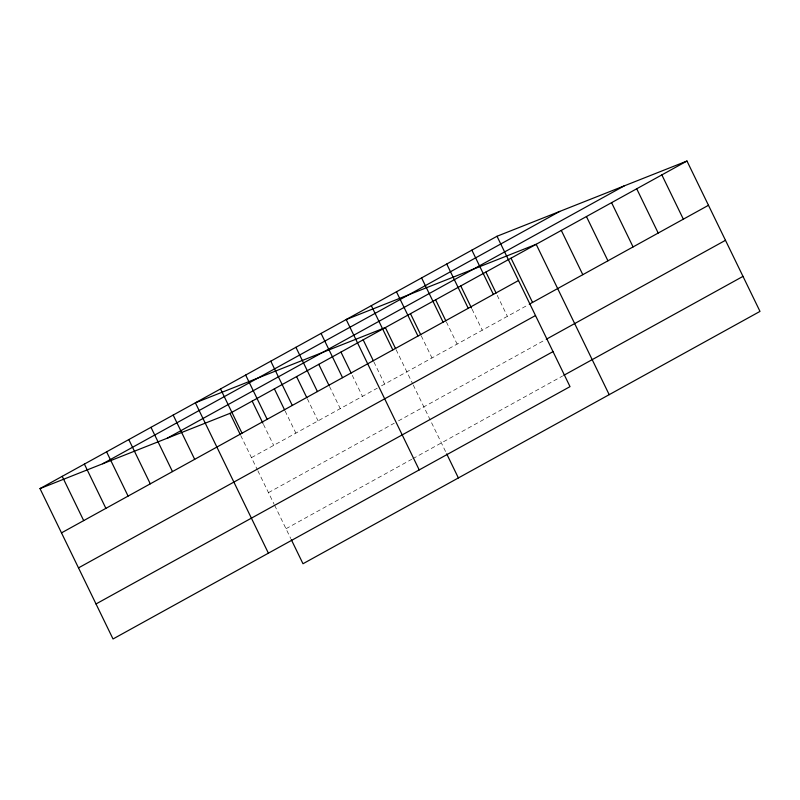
<?xml version="1.0" encoding="UTF-8"?>
<svg xmlns="http://www.w3.org/2000/svg" width="800" height="800" viewBox="0 0 800 800"><rect width="100%" height="100%" fill="white"/><g stroke="black" fill="none" stroke-linecap="round" stroke-linejoin="round"><path stroke-width="0.6" stroke-dasharray="4 3" d="M251.47 457.63L377.26 388.18M381.48 385.84L528.16 304.86M268.47 492.64L394.26 423.19M398.49 420.86L545.16 339.87M285.99 528.72L411.78 459.27M412.83 458.68L562.68 375.95M497.18 295.29L507.39 316.32M472.05 309.17L482.26 330.2M446.38 321.94L457.12 344.08M421.24 335.82L431.99 357.96M396.11 349.7L412.7 383.87M413.23 384.96L446.16 452.77M373.91 361.96L384.65 384.09M352.25 375.32L362.46 396.35M329.51 386.47L340.26 408.6M307.32 398.73L318.06 420.86M285.12 410.98L295.87 433.12M263.46 424.35L273.67 445.37M240.72 435.5L257.31 469.67M257.85 470.76L274.14 504.32M274.66 505.38L290.77 538.57"/><path stroke-width="1.2" d="M497.01 236.26L570.02 386.64L113.02 638.97L40 488.6L497.01 236.26L686.98 161.03L760 311.4L302.99 563.74L291.3 539.66M102.69 463.77L559.7 211.44M167.28 438.19L624.29 185.85M40 488.6L229.98 413.36L686.98 161.03M61.49 532.87L518.5 280.53M529.25 304.25L708.48 205.29M78.5 567.88L535.5 315.54M546.25 339.27L725.48 240.31M96.01 603.96L553.02 351.62M563.77 375.34L743 276.38M661.85 174.9L683.34 219.17M636.71 188.78L658.21 233.05M611.58 202.66L633.07 246.93M586.44 216.54L607.94 260.81M561.31 230.42L582.8 274.68M609.19 394.67L536.17 244.3L346.19 319.53L419.21 469.91M511.03 258.18L532.53 302.44M485.9 272.05L496.11 293.08M471.87 250.14L493.37 294.41M460.76 285.93L471.51 308.07M446.74 264.02L468.23 308.29M435.63 299.81L445.84 320.84M421.6 277.9L443.09 322.16M410.49 313.69L420.7 334.72M396.47 291.78L417.96 336.04M395.57 348.59L385.36 327.57L195.38 402.81L268.4 553.18M446.69 453.87L458.38 477.94M371.33 305.66L392.82 349.92M363.16 339.82L373.37 360.85M340.96 352.08L351.17 373.11M321.06 333.41L342.55 377.68M318.77 364.34L328.98 385.36M295.92 347.29L317.42 391.56M296.57 376.59L306.78 397.62M270.79 361.17L292.28 405.44M274.37 388.85L284.58 409.88M245.65 375.05L267.15 419.31M252.17 401.11L262.92 423.24M220.52 388.93L242.01 433.19M229.98 413.36L240.19 434.39M173.18 415.06L194.68 459.33M150.99 427.32L172.48 471.58M128.79 439.57L150.28 483.84M106.59 451.83L128.09 496.1M84.39 464.09L105.89 508.35M62.2 476.34L83.69 520.61"/></g></svg>
